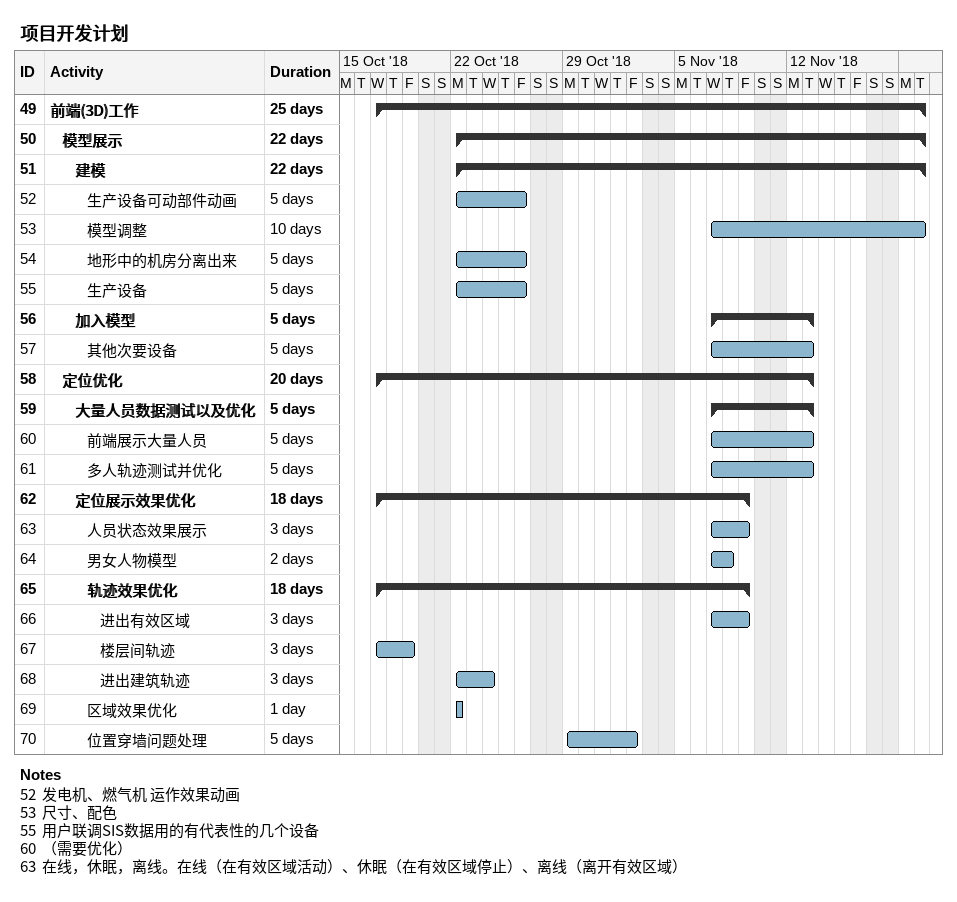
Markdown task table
项目开发计划

| ID | Level | Task | Duration | Start | Finish |
|---|---|---|---|---|---|
| 49 | 1 | **前端(3D)工作** | 25d | 2018-10-17 | 2018-11-20 |
| 50 | 2 | **模型展示** | 22d | 2018-10-22 | 2018-11-20 |
| 51 | 3 | **建模** | 22d | 2018-10-22 | 2018-11-20 |
| 52 | 4 | 生产设备可动部件动画 | 5d | 2018-10-22 | 2018-10-26 |
| 53 | 4 | 模型调整 | 10d | 2018-11-07 | 2018-11-20 |
| 54 | 4 | 地形中的机房分离出来 | 5d | 2018-10-22 | 2018-10-26 |
| 55 | 4 | 生产设备 | 5d | 2018-10-22 | 2018-10-26 |
| 56 | 3 | **加入模型** | 5d | 2018-11-07 | 2018-11-13 |
| 57 | 4 | 其他次要设备 | 5d | 2018-11-07 | 2018-11-13 |
| 58 | 2 | **定位优化** | 20d | 2018-10-17 | 2018-11-13 |
| 59 | 3 | **大量人员数据测试以及优化** | 5d | 2018-11-07 | 2018-11-13 |
| 60 | 4 | 前端展示大量人员 | 5d | 2018-11-07 | 2018-11-13 |
| 61 | 4 | 多人轨迹测试并优化 | 5d | 2018-11-07 | 2018-11-13 |
| 62 | 3 | **定位展示效果优化** | 18d | 2018-10-17 | 2018-11-09 |
| 63 | 4 | 人员状态效果展示 | 3d | 2018-11-07 | 2018-11-09 |
| 64 | 4 | 男女人物模型 | 2d | 2018-11-07 | 2018-11-08 |
| 65 | 4 | **轨迹效果优化** | 18d | 2018-10-17 | 2018-11-09 |
| 66 | 5 | 进出有效区域 | 3d | 2018-11-07 | 2018-11-09 |
| 67 | 5 | 楼层间轨迹 | 3d | 2018-10-17 | 2018-10-19 |
| 68 | 5 | 进出建筑轨迹 | 3d | 2018-10-22 | 2018-10-24 |
| 69 | 4 | 区域效果优化 | 1d | 2018-10-22 | 2018-10-22 |
| 70 | 4 | 位置穿墙问题处理 | 5d | 2018-10-29 | 2018-11-02 |

Notes
- 52: 发电机、燃气机 运作效果动画
- 53: 尺寸、配色
- 55: 用户联调SIS数据用的有代表性的几个设备
- 60: （需要优化）
- 63: 在线，休眠，离线。在线（在有效区域活动）、休眠（在有效区域停止）、离线（离开有效区域）
